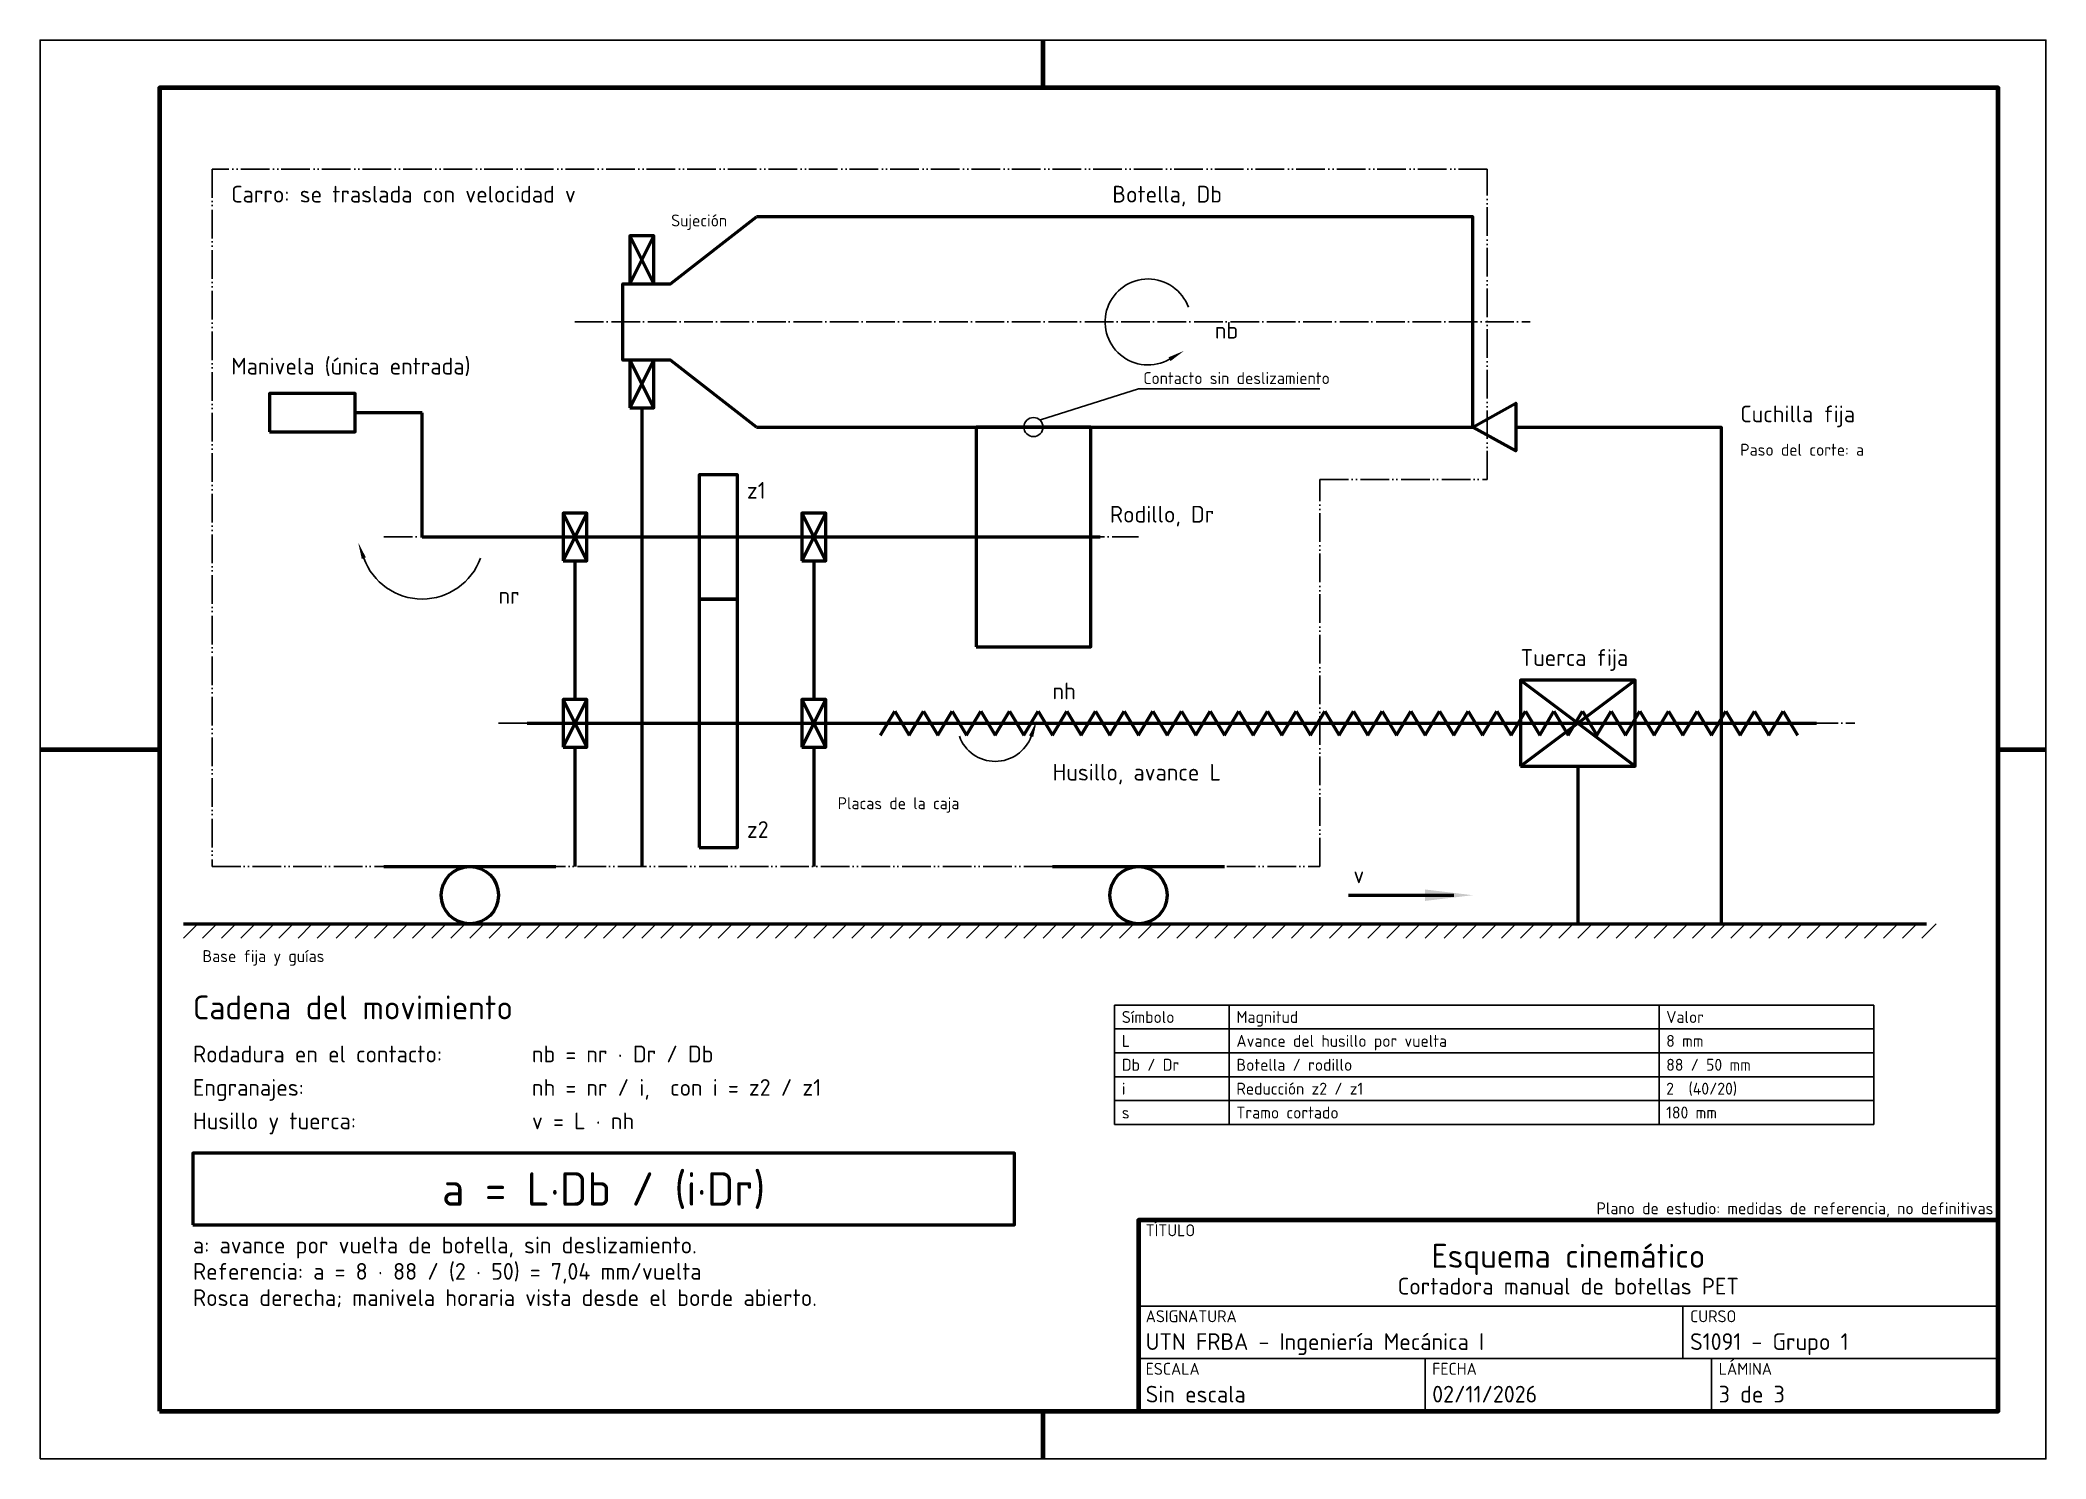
# Model space of a CAD drawing. Header units: millimetres. Extents: x 0 to 420, y 0 to 297.
import ezdxf
from ezdxf.enums import TextEntityAlignment as Align

# ---------------------------------------------------------------- set-up
doc = ezdxf.new("R2010")
doc.units = ezdxf.units.MM
doc.linetypes.add('CENTER', pattern=[7.625, 6, -0.75, 0.125, -0.75])
doc.linetypes.add('DIVIDE', pattern=[8.5, 6, -0.75, 0.125, -0.75, 0.125, -0.75])
for name, color, linetype, lineweight in [('Contornos', 3, 'Continuous', 50), ('Cotas', 5, 'Continuous', 25), ('Ejes', 1, 'CENTER', 25), ('Extremas', 30, 'DIVIDE', 25), ('Marco', 7, 'Continuous', 70), ('Texto', 8, 'Continuous', 25)]:
    doc.layers.add(name, color=color, linetype=linetype, lineweight=lineweight)
doc.styles.add('IRAM', font='iso3098.shx')

msp = doc.modelspace()

# ---------------------------------------------------------------- linework, layer by layer
at = {"layer": 'Contornos'}
for p, q in [((123.5, 246), (128.5, 256)), ((123.5, 256), (128.5, 246)), ((123.5, 220), (128.5, 230)), ((123.5, 230), (128.5, 220)), ((80, 219), (66, 219)), ((80, 193), (80, 219)), ((126, 220), (126, 124)), ((109.5, 188), (114.5, 198)), ((109.5, 198), (114.5, 188)), ((159.5, 188), (164.5, 198)), ((159.5, 198), (164.5, 188)), ((80, 193), (222, 193)), ((112, 188), (112, 159)), ((162, 188), (162, 159)), ((310, 145), (334, 163)), ((310, 163), (334, 145)), ((109.5, 149), (114.5, 159)), ((109.5, 159), (114.5, 149)), ((159.5, 149), (164.5, 159)), ((159.5, 159), (164.5, 149)), ((176, 151.5), (179, 156.5)), ((179, 156.5), (182, 151.5)), ((182, 151.5), (185, 156.5)), ((185, 156.5), (188, 151.5)), ((188, 151.5), (191, 156.5)), ((191, 156.5), (194, 151.5)), ((194, 151.5), (197, 156.5)), ((197, 156.5), (200, 151.5)), ((200, 151.5), (203, 156.5)), ((203, 156.5), (206, 151.5)), ((206, 151.5), (209, 156.5)), ((209, 156.5), (212, 151.5)), ((212, 151.5), (215, 156.5)), ((215, 156.5), (218, 151.5)), ((218, 151.5), (221, 156.5)), ((221, 156.5), (224, 151.5)), ((224, 151.5), (227, 156.5)), ((227, 156.5), (230, 151.5)), ((230, 151.5), (233, 156.5)), ((233, 156.5), (236, 151.5)), ((236, 151.5), (239, 156.5)), ((239, 156.5), (242, 151.5)), ((242, 151.5), (245, 156.5)), ((245, 156.5), (248, 151.5)), ((248, 151.5), (251, 156.5)), ((251, 156.5), (254, 151.5)), ((254, 151.5), (257, 156.5)), ((257, 156.5), (260, 151.5)), ((260, 151.5), (263, 156.5)), ((263, 156.5), (266, 151.5)), ((266, 151.5), (269, 156.5)), ((269, 156.5), (272, 151.5)), ((272, 151.5), (275, 156.5)), ((275, 156.5), (278, 151.5)), ((278, 151.5), (281, 156.5)), ((281, 156.5), (284, 151.5)), ((284, 151.5), (287, 156.5)), ((287, 156.5), (290, 151.5)), ((290, 151.5), (293, 156.5)), ((293, 156.5), (296, 151.5)), ((296, 151.5), (299, 156.5)), ((299, 156.5), (302, 151.5)), ((302, 151.5), (305, 156.5)), ((305, 156.5), (308, 151.5)), ((308, 151.5), (311, 156.5)), ((311, 156.5), (314, 151.5)), ((314, 151.5), (317, 156.5)), ((317, 156.5), (320, 151.5)), ((320, 151.5), (323, 156.5)), ((323, 156.5), (326, 151.5)), ((326, 151.5), (329, 156.5)), ((329, 156.5), (332, 151.5)), ((332, 151.5), (335, 156.5)), ((335, 156.5), (338, 151.5)), ((338, 151.5), (341, 156.5)), ((341, 156.5), (344, 151.5)), ((344, 151.5), (347, 156.5)), ((347, 156.5), (350, 151.5)), ((350, 151.5), (353, 156.5)), ((353, 156.5), (356, 151.5)), ((356, 151.5), (359, 156.5)), ((359, 156.5), (362, 151.5)), ((362, 151.5), (365, 156.5)), ((365, 156.5), (368, 151.5)), ((102, 154), (372, 154)), ((112, 149), (112, 124)), ((162, 149), (162, 124)), ((322, 145), (322, 112)), ((72, 124), (108, 124)), ((212, 124), (248, 124)), ((274, 118), (296, 118)), ((30, 112), (395, 112))]:
    msp.add_line(p, q, dxfattribs=at)
for points in [[(150, 216), (132, 230), (122, 230), (122, 246), (132, 246), (150, 260)], [(150, 216), (300, 216), (300, 260), (150, 260)], [(309, 216), (352, 216), (352, 112)]]:
    msp.add_lwpolyline(points, dxfattribs=at)
for points in [[(123.5, 246), (128.5, 246), (128.5, 256), (123.5, 256)], [(123.5, 220), (128.5, 220), (128.5, 230), (123.5, 230)], [(48, 215), (66, 215), (66, 223), (48, 223)], [(300, 216), (309, 221), (309, 211)], [(196, 170), (220, 170), (220, 216), (196, 216)], [(138, 180), (146, 180), (146, 206), (138, 206)], [(109.5, 188), (114.5, 188), (114.5, 198), (109.5, 198)], [(159.5, 188), (164.5, 188), (164.5, 198), (159.5, 198)], [(138, 128), (146, 128), (146, 180), (138, 180)], [(310, 145), (334, 145), (334, 163), (310, 163)], [(109.5, 149), (114.5, 149), (114.5, 159), (109.5, 159)], [(159.5, 149), (164.5, 149), (164.5, 159), (159.5, 159)], [(32, 49), (204, 49), (204, 64), (32, 64)]]:
    msp.add_lwpolyline(points, close=True, dxfattribs=at)
for centre in [(90, 118), (230, 118)]:
    msp.add_circle(centre, 6, dxfattribs=at)
msp.add_solid([(300, 118), (290, 119.2), (290, 116.8)], dxfattribs=at)
at = {"layer": 'Cotas'}
for p, q in [((209.5, 217.5), (230, 224)), ((230, 224), (268, 224)), ((33, 112), (30, 109)), ((37, 112), (34, 109)), ((41, 112), (38, 109)), ((45, 112), (42, 109)), ((49, 112), (46, 109)), ((53, 112), (50, 109)), ((57, 112), (54, 109)), ((61, 112), (58, 109)), ((65, 112), (62, 109)), ((69, 112), (66, 109)), ((73, 112), (70, 109)), ((77, 112), (74, 109)), ((81, 112), (78, 109)), ((85, 112), (82, 109)), ((89, 112), (86, 109)), ((93, 112), (90, 109)), ((97, 112), (94, 109)), ((101, 112), (98, 109)), ((105, 112), (102, 109)), ((109, 112), (106, 109)), ((113, 112), (110, 109)), ((117, 112), (114, 109)), ((121, 112), (118, 109)), ((125, 112), (122, 109)), ((129, 112), (126, 109)), ((133, 112), (130, 109)), ((137, 112), (134, 109)), ((141, 112), (138, 109)), ((145, 112), (142, 109)), ((149, 112), (146, 109)), ((153, 112), (150, 109)), ((157, 112), (154, 109)), ((161, 112), (158, 109)), ((165, 112), (162, 109)), ((169, 112), (166, 109)), ((173, 112), (170, 109)), ((177, 112), (174, 109)), ((181, 112), (178, 109)), ((185, 112), (182, 109)), ((189, 112), (186, 109)), ((193, 112), (190, 109)), ((197, 112), (194, 109)), ((201, 112), (198, 109)), ((205, 112), (202, 109)), ((209, 112), (206, 109)), ((213, 112), (210, 109)), ((217, 112), (214, 109)), ((221, 112), (218, 109)), ((225, 112), (222, 109)), ((229, 112), (226, 109)), ((233, 112), (230, 109)), ((237, 112), (234, 109)), ((241, 112), (238, 109)), ((245, 112), (242, 109)), ((249, 112), (246, 109)), ((253, 112), (250, 109)), ((257, 112), (254, 109)), ((261, 112), (258, 109)), ((265, 112), (262, 109)), ((269, 112), (266, 109)), ((273, 112), (270, 109)), ((277, 112), (274, 109)), ((281, 112), (278, 109)), ((285, 112), (282, 109)), ((289, 112), (286, 109)), ((293, 112), (290, 109)), ((297, 112), (294, 109)), ((301, 112), (298, 109)), ((305, 112), (302, 109)), ((309, 112), (306, 109)), ((313, 112), (310, 109)), ((317, 112), (314, 109)), ((321, 112), (318, 109)), ((325, 112), (322, 109)), ((329, 112), (326, 109)), ((333, 112), (330, 109)), ((337, 112), (334, 109)), ((341, 112), (338, 109)), ((345, 112), (342, 109)), ((349, 112), (346, 109)), ((353, 112), (350, 109)), ((357, 112), (354, 109)), ((361, 112), (358, 109)), ((365, 112), (362, 109)), ((369, 112), (366, 109)), ((373, 112), (370, 109)), ((377, 112), (374, 109)), ((381, 112), (378, 109)), ((385, 112), (382, 109)), ((389, 112), (386, 109)), ((393, 112), (390, 109)), ((397, 112), (394, 109))]:
    msp.add_line(p, q, dxfattribs=at)
msp.add_circle((208, 216), 2, dxfattribs=at)
for centre, radius, start, end in [((232, 238), 9, 20, 300), ((80, 193), 13, 200, 340), ((200, 154), 8, 200, 340)]:
    msp.add_arc(centre, radius, start, end, dxfattribs=at)
for points in [[(239.53, 231.96), (236.72, 229.82), (236.28, 230.6)], [(66.59, 191.84), (67.36, 188.4), (68.21, 188.71)], [(208.71, 154.55), (207.94, 151.11), (207.09, 151.42)]]:
    msp.add_solid(points, dxfattribs=at)
at = {"layer": 'Ejes'}
for p, q in [((112, 238), (312, 238)), ((72, 193), (230, 193)), ((96, 154), (380, 154))]:
    msp.add_line(p, q, dxfattribs=at)
at = {"layer": 'Extremas'}
msp.add_lwpolyline([(36, 124), (268, 124), (268, 205), (303, 205), (303, 270), (36, 270)], close=True, dxfattribs=at)
at = {"layer": 'Marco'}
for p, q in [((210, 287), (210, 297)), ((0, 148.5), (25, 148.5)), ((410, 148.5), (420, 148.5)), ((210, 0), (210, 10))]:
    msp.add_line(p, q, dxfattribs=at)
for points in [[(25, 10), (410, 10), (410, 287), (25, 287)], [(230, 10), (410, 10), (410, 50), (230, 50)]]:
    msp.add_lwpolyline(points, close=True, dxfattribs=at)
at = {"layer": 'Texto'}
for p, q in [((225, 95), (384, 95)), ((225, 95), (225, 70)), ((249, 95), (249, 70)), ((339, 95), (339, 70)), ((384, 95), (384, 70)), ((225, 90), (384, 90)), ((225, 85), (384, 85)), ((225, 80), (384, 80)), ((225, 75), (384, 75)), ((225, 70), (384, 70)), ((230, 32), (410, 32)), ((344, 21), (344, 32)), ((230, 21), (410, 21)), ((290, 10), (290, 21)), ((350, 10), (350, 21))]:
    msp.add_line(p, q, dxfattribs=at)
msp.add_lwpolyline([(0, 0), (420, 0), (420, 297), (0, 297)], close=True, dxfattribs=at)

# ---------------------------------------------------------------- texts
at = {"layer": 'Texto', "style": 'IRAM'}
for s, height, p in [('Carro: se traslada con velocidad v', 3.5, (40, 263)), ('nb', 3.5, (246, 234.5)), ('Manivela (única entrada)', 3.5, (40, 227)), ('Contacto sin deslizamiento', 2.5, (231, 225)), ('Cuchilla fija', 3.5, (356, 217)), ('Paso del corte: a', 2.5, (356, 210)), ('z1', 3.5, (148, 201)), ('Rodillo, Dr', 3.5, (224, 196)), ('nr', 3.5, (96, 179)), ('Tuerca fija', 3.5, (310, 166)), ('nh', 3.5, (212, 159)), ('Husillo, avance L', 3.5, (212, 142)), ('Placas de la caja', 2.5, (167, 136)), ('z2', 3.5, (148, 130)), ('v', 3.5, (275, 120.5)), ('Base fija y guías', 2.5, (34, 104)), ('Cadena del movimiento', 5, (32, 92)), ('Símbolo', 2.5, (226.5, 91.25)), ('Magnitud', 2.5, (250.5, 91.25)), ('Valor', 2.5, (340.5, 91.25)), ('L', 2.5, (226.5, 86.25)), ('Avance del husillo por vuelta', 2.5, (250.5, 86.25)), ('8 mm', 2.5, (340.5, 86.25)), ('Rodadura en el contacto:', 3.5, (32, 83)), ('nb = nr · Dr / Db', 3.5, (103, 83)), ('Db / Dr', 2.5, (226.5, 81.25)), ('Botella / rodillo', 2.5, (250.5, 81.25)), ('88 / 50 mm', 2.5, (340.5, 81.25)), ('Engranajes:', 3.5, (32, 76)), ('nh = nr / i,  con i = z2 / z1', 3.5, (103, 76)), ('i', 2.5, (226.5, 76.25)), ('Reducción z2 / z1', 2.5, (250.5, 76.25)), ('2  (40/20)', 2.5, (340.5, 76.25)), ('Husillo y tuerca:', 3.5, (32, 69)), ('v = L · nh', 3.5, (103, 69)), ('s', 2.5, (226.5, 71.25)), ('Tramo cortado', 2.5, (250.5, 71.25)), ('180 mm', 2.5, (340.5, 71.25)), ('a: avance por vuelta de botella, sin deslizamiento.', 3.5, (32, 43)), ('TÍTULO', 2.5, (231.5, 46.6)), ('Referencia: a = 8 · 88 / (2 · 50) = 7,04 mm/vuelta', 3.5, (32, 37.5)), ('Rosca derecha; manivela horaria vista desde el borde abierto.', 3.5, (32, 32)), ('ASIGNATURA', 2.5, (231.5, 28.6)), ('CURSO', 2.5, (345.5, 28.6)), ('UTN FRBA - Ingeniería Mecánica I', 3.5, (231.5, 22.8)), ('S1091 - Grupo 1', 3.5, (345.5, 22.8)), ('ESCALA', 2.5, (231.5, 17.6)), ('FECHA', 2.5, (291.5, 17.6)), ('LÁMINA', 2.5, (351.5, 17.6)), ('Sin escala', 3.5, (231.5, 11.8)), ('02/11/2026', 3.5, (291.5, 11.8)), ('3 de 3', 3.5, (351.5, 11.8))]:
    msp.add_text(s, height=height, dxfattribs=at).set_placement(p)
for s, height, p in [('Botella, Db', 3.5, (236, 263)), ('Sujeción', 2.5, (138, 258)), ('a = L·Db / (i·Dr)', 7, (118, 53)), ('Esquema cinemático', 5, (320, 40)), ('Cortadora manual de botellas PET', 3.5, (320, 34.4))]:
    msp.add_text(s, height=height, dxfattribs=at).set_placement(p, align=Align.CENTER)
msp.add_text('Plano de estudio: medidas de referencia, no definitivas', height=2.5, dxfattribs=at).set_placement((409, 51.2), align=Align.RIGHT)

doc.saveas('drawing.dxf')
